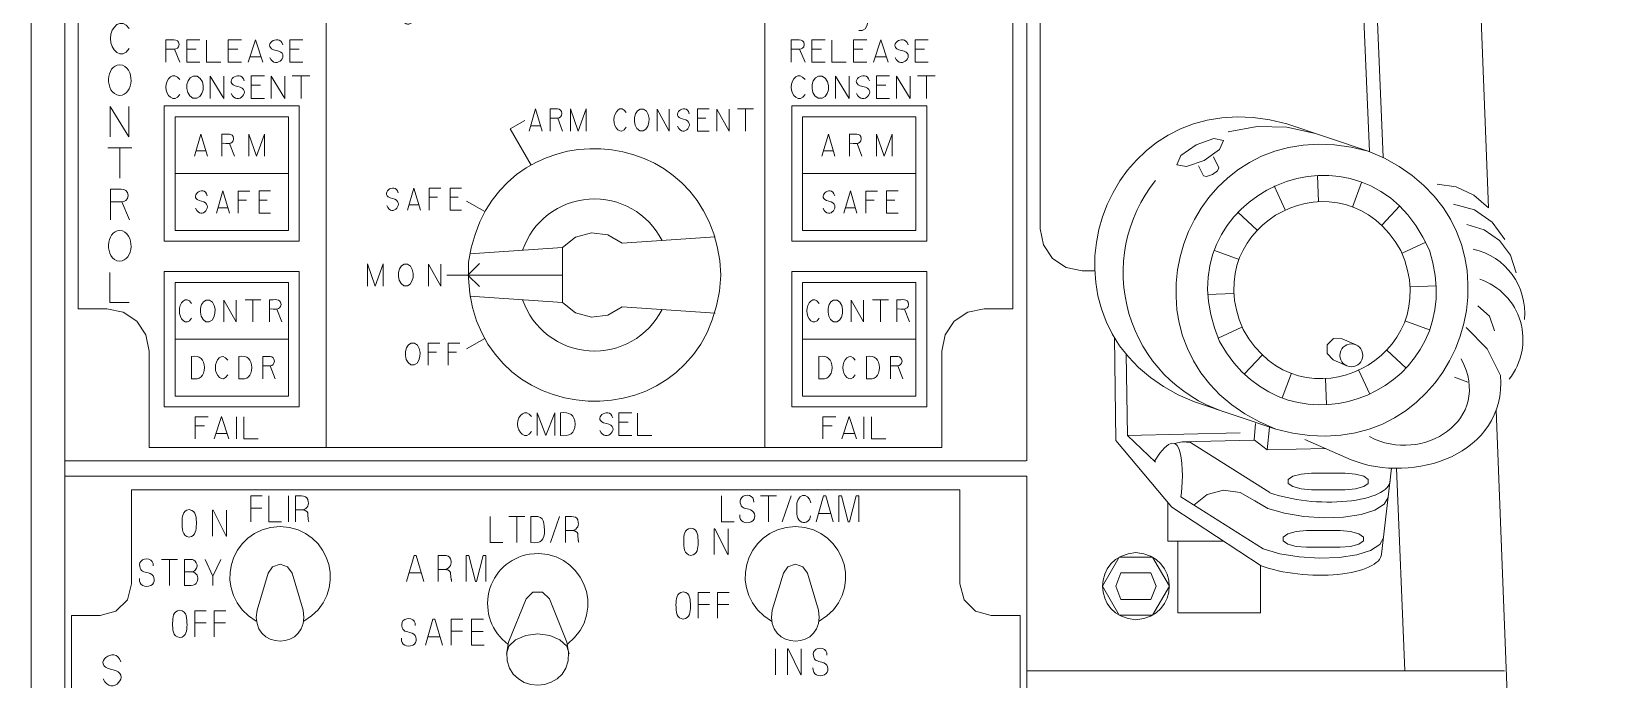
# Model space of a CAD drawing. Header units: millimetres. Extents: x 0.4 to 14.3, y 0.4 to 10.4.
# Drawn here: x 8.117 to 10.529, y 5.116 to 6.117 of the extents above; entities that cross this region are included whole.
import ezdxf

# ---------------------------------------------------------------- set-up
doc = ezdxf.new("R2010")
doc.units = ezdxf.units.MM
doc.layers.add('PDF_Geometry', color=7, linetype='Continuous')

msp = doc.modelspace()

# ---------------------------------------------------------------- linework, layer by layer
at = {"layer": 'PDF_Geometry', "lineweight": 15}
for points in [[(10.3665, 5.8443), (10.2475, 8.917), (8.1167, 9.8705), (8.1167, 1.7942), (10.5292, 1.6424), (10.3786, 5.532)], [(9.653, 6.967), (8.1684, 6.967), (9.6538, 6.967), (9.6538, 5.4535)], [(8.1684, 6.967), (8.1684, 5.4535), (9.653, 5.4535)], [(9.9061, 6.7598), (9.9061, 6.4959), (9.9104, 6.474), (9.9228, 6.4554), (9.9413, 6.4431), (9.9631, 6.4387), (10.1824, 6.4387), (10.2042, 5.9226)], [(8.5721, 5.4744), (8.5721, 6.3355), (8.619, 6.3355), (8.619, 6.3564)], [(9.2493, 5.4744), (9.2493, 6.3355), (9.2024, 6.3355), (9.2024, 6.3564)], [(8.2335, 6.145), (8.1892, 6.145), (8.1892, 5.6884), (8.2335, 5.6884), (8.2584, 5.6834), (8.2795, 5.6693), (8.2937, 5.6481), (8.2986, 5.6232), (8.2986, 5.4744), (9.5228, 5.4744), (9.5228, 5.6232), (9.5278, 5.6481), (9.5419, 5.6693), (9.563, 5.6834), (9.5879, 5.6884), (9.6322, 5.6884), (9.6322, 6.145), (9.5879, 6.145)], [(8.3246, 6.0689), (8.3246, 6.1037)], [(8.3463, 6.0689), (8.3377, 6.0892)], [(8.377, 6.0689), (8.3567, 6.0689), (8.3567, 6.1037), (8.377, 6.1037)], [(8.3567, 6.0892), (8.3712, 6.0892)], [(8.3874, 6.1033), (8.3874, 6.0689), (8.4095, 6.0689)], [(8.4413, 6.0689), (8.421, 6.0689), (8.421, 6.1037), (8.4413, 6.1037)], [(8.421, 6.0892), (8.4355, 6.0892)], [(8.4517, 6.0689), (8.4629, 6.1037), (8.4745, 6.0689)], [(8.5362, 6.0689), (8.5159, 6.0689), (8.5159, 6.1037), (8.5362, 6.1037)], [(8.5159, 6.0892), (8.5304, 6.0892)], [(9.2901, 6.0689), (9.2901, 6.1037)], [(9.3118, 6.0689), (9.3031, 6.0892)], [(9.3425, 6.0689), (9.3222, 6.0689), (9.3222, 6.1037), (9.3425, 6.1037)], [(9.3222, 6.0892), (9.3367, 6.0892)], [(9.3529, 6.1033), (9.3529, 6.0689), (9.375, 6.0689)], [(9.4067, 6.0689), (9.3865, 6.0689), (9.3865, 6.1037), (9.4067, 6.1037)], [(9.3865, 6.0892), (9.4009, 6.0892)], [(9.4171, 6.0689), (9.4284, 6.1037), (9.4399, 6.0689)], [(9.5017, 6.0689), (9.4814, 6.0689), (9.4814, 6.1037), (9.5017, 6.1037)], [(9.4814, 6.0892), (9.4959, 6.0892)], [(8.4542, 6.0772), (8.4716, 6.0772)], [(9.4197, 6.0772), (9.437, 6.0772)], [(8.3929, 6.0132), (8.3929, 6.0476), (8.4142, 6.0132), (8.4142, 6.0476)], [(8.4766, 6.0132), (8.4564, 6.0132), (8.4564, 6.048), (8.4766, 6.048)], [(8.4564, 6.0335), (8.4709, 6.0335)], [(8.4871, 6.0132), (8.4871, 6.0476), (8.5084, 6.0132), (8.5084, 6.0476)], [(8.5195, 6.048), (8.547, 6.048)], [(8.5333, 6.048), (8.5333, 6.0132)], [(9.3583, 6.0132), (9.3583, 6.0476), (9.3797, 6.0132), (9.3797, 6.0476)], [(9.4421, 6.0132), (9.4218, 6.0132), (9.4218, 6.048), (9.4421, 6.048)], [(9.4218, 6.0335), (9.4363, 6.0335)], [(9.4525, 6.0132), (9.4525, 6.0476), (9.4739, 6.0132), (9.4739, 6.0476)], [(9.485, 6.048), (9.5125, 6.048)], [(9.4988, 6.048), (9.4988, 6.0132)], [(8.2386, 5.954), (8.2386, 6.0006), (8.2675, 5.954), (8.2675, 6.0006)], [(8.8856, 5.9628), (8.8955, 5.9971), (8.9057, 5.9628)], [(8.918, 5.9628), (8.918, 5.9971)], [(8.9495, 5.9628), (8.9495, 5.9971), (8.9614, 5.9628), (8.9736, 5.9971), (8.9736, 5.9628)], [(9.0829, 5.9628), (9.0829, 5.9967), (9.1018, 5.9628), (9.1018, 5.9967)], [(9.1632, 5.9628), (9.1453, 5.9628), (9.1453, 5.9971), (9.1632, 5.9971)], [(9.1755, 5.9628), (9.1755, 5.9967), (9.1944, 5.9628), (9.1944, 5.9967)], [(9.2073, 5.9971), (9.2317, 5.9971)], [(9.2195, 5.9971), (9.2195, 5.9628)], [(8.8788, 5.9791), (8.8563, 5.9661), (8.8886, 5.9101)], [(8.8878, 5.971), (8.9032, 5.971)], [(8.9372, 5.9628), (8.9296, 5.9828)], [(9.1453, 5.9828), (9.1581, 5.9828)], [(10.0997, 5.9589), (10.0552, 5.969), (10.0096, 5.9698), (9.9648, 5.9615)], [(10.0556, 5.9737), (10.1811, 5.9317)], [(8.2349, 5.9371), (8.2722, 5.9371)], [(8.2535, 5.9371), (8.2535, 5.89)], [(8.3686, 5.9239), (8.3785, 5.9581), (8.3888, 5.9239)], [(8.4112, 5.9239), (8.4112, 5.9581)], [(8.4304, 5.9239), (8.4227, 5.9438)], [(8.4529, 5.9239), (8.4529, 5.9581), (8.4647, 5.9239), (8.4769, 5.9581), (8.4769, 5.9239)], [(9.3375, 5.9239), (9.3475, 5.9581), (9.3577, 5.9239)], [(9.3802, 5.9239), (9.3802, 5.9581)], [(9.3994, 5.9239), (9.3917, 5.9438)], [(9.4218, 5.9239), (9.4218, 5.9581), (9.4336, 5.9239), (9.4458, 5.9581), (9.4458, 5.9239)], [(8.3708, 5.9321), (8.3862, 5.9321)], [(9.3398, 5.9321), (9.3552, 5.9321)], [(9.9419, 5.9232), (9.9505, 5.9058), (9.9484, 5.9012), (9.9406, 5.8957), (9.9315, 5.8925), (9.9266, 5.8935), (9.919, 5.9089)], [(8.3387, 5.8971), (8.5138, 5.8971)], [(9.4827, 5.8971), (9.3077, 5.8971)], [(10.1044, 5.8536), (10.1028, 5.8942)], [(8.239, 5.826), (8.239, 5.8731)], [(8.4025, 5.8362), (8.4124, 5.8704), (8.4227, 5.8362)], [(8.4364, 5.8362), (8.4364, 5.87), (8.4543, 5.87)], [(8.4863, 5.8362), (8.4684, 5.8362), (8.4684, 5.8704), (8.4863, 5.8704)], [(8.6974, 5.8405), (8.7074, 5.8747), (8.7176, 5.8405)], [(8.7313, 5.8405), (8.7313, 5.8744), (8.7493, 5.8744)], [(8.7812, 5.8405), (8.7633, 5.8405), (8.7633, 5.8747), (8.7812, 5.8747)], [(9.3714, 5.8362), (9.3814, 5.8704), (9.3916, 5.8362)], [(9.4053, 5.8362), (9.4053, 5.87), (9.4233, 5.87)], [(9.4553, 5.8362), (9.4373, 5.8362), (9.4373, 5.8704), (9.4553, 5.8704)], [(10.0527, 5.8412), (10.0357, 5.8781)], [(10.1569, 5.8453), (10.1709, 5.8833)], [(10.3666, 5.8443), (10.3441, 5.864), (10.3169, 5.8765), (10.2873, 5.8806)], [(8.2684, 5.826), (8.2566, 5.8535)], [(8.4047, 5.8444), (8.4201, 5.8444)], [(8.4364, 5.8561), (8.4492, 5.8561)], [(8.4684, 5.8561), (8.4812, 5.8561)], [(8.6997, 5.8487), (8.7151, 5.8487)], [(8.7313, 5.8605), (8.7442, 5.8605)], [(8.7633, 5.8605), (8.7761, 5.8605)], [(8.7889, 5.8547), (8.8171, 5.8384)], [(9.3737, 5.8444), (9.3891, 5.8444)], [(9.4053, 5.8561), (9.4182, 5.8561)], [(9.4373, 5.8561), (9.4501, 5.8561)], [(10.2022, 5.8174), (10.2297, 5.8472)], [(10.3919, 5.7954), (10.3724, 5.8224), (10.345, 5.8412), (10.3128, 5.8497)], [(10.0097, 5.8099), (9.9799, 5.8375)], [(10.4096, 5.744), (10.4005, 5.771), (10.3835, 5.7938), (10.3603, 5.8102), (10.3332, 5.8188)], [(9.1725, 5.7997), (9.0291, 5.7897), (9.007, 5.8024), (8.9817, 5.8057), (8.9572, 5.7989), (8.937, 5.7833), (8.937, 5.6979), (8.7937, 5.7078)], [(10.2334, 5.7743), (10.2702, 5.7913)], [(8.7937, 5.7733), (8.937, 5.7833)], [(9.9818, 5.7645), (9.9439, 5.7786)], [(8.2379, 5.7446), (8.2379, 5.6981), (8.2678, 5.6981)], [(8.636, 5.7236), (8.636, 5.7578), (8.6479, 5.7236), (8.66, 5.7578), (8.66, 5.7236)], [(8.7301, 5.7236), (8.7301, 5.7574), (8.749, 5.7236), (8.749, 5.7574)], [(8.8087, 5.7584), (8.7909, 5.7406), (8.8087, 5.7227)], [(8.7583, 5.7406), (8.7909, 5.7406), (8.937, 5.7406)], [(10.2458, 5.7225), (10.2863, 5.7241)], [(8.414, 5.6682), (8.414, 5.702), (8.4329, 5.6682), (8.4329, 5.702)], [(8.4468, 5.7024), (8.4712, 5.7024)], [(8.459, 5.7024), (8.459, 5.6682)], [(8.4845, 5.6682), (8.4845, 5.7024)], [(9.1725, 5.6815), (9.0291, 5.6915), (9.007, 5.6787), (8.9817, 5.6755), (8.9572, 5.6822), (8.937, 5.6979)], [(9.3829, 5.6682), (9.3829, 5.702), (9.4018, 5.6682), (9.4018, 5.702)], [(9.4158, 5.7024), (9.4401, 5.7024)], [(9.4279, 5.7024), (9.4279, 5.6682)], [(9.4534, 5.6682), (9.4534, 5.7024)], [(9.9735, 5.7119), (9.9331, 5.7104)], [(8.5037, 5.6682), (8.496, 5.6881)], [(9.4726, 5.6682), (9.4649, 5.6881)], [(10.2375, 5.6699), (10.2754, 5.6559)], [(10.3759, 5.6544), (10.3685, 5.6772), (10.3505, 5.693)], [(9.9859, 5.6602), (9.9491, 5.6432)], [(10.3855, 5.5854), (10.3646, 5.6266), (10.3324, 5.6597)], [(8.3387, 5.6414), (8.5138, 5.6414)], [(8.7297, 5.6015), (8.7297, 5.6354), (8.7477, 5.6354)], [(8.7297, 5.6215), (8.7425, 5.6215)], [(8.7606, 5.6015), (8.7606, 5.6354), (8.7785, 5.6354)], [(8.7606, 5.6215), (8.7734, 5.6215)], [(8.7889, 5.6264), (8.8171, 5.6427)], [(9.4827, 5.6414), (9.3077, 5.6414)], [(9.7894, 5.6444), (9.7912, 5.4853), (9.8778, 5.3823), (10.0157, 5.2918)], [(10.1622, 5.6327), (10.141, 5.6421), (10.1275, 5.6424), (10.1177, 5.633), (10.1174, 5.6195), (10.1267, 5.6097), (10.148, 5.6003)], [(10.2097, 5.6245), (10.2394, 5.597)], [(8.364, 5.5805), (8.364, 5.6147)], [(8.4372, 5.5805), (8.4372, 5.6147)], [(8.4743, 5.5805), (8.4743, 5.6147)], [(8.4935, 5.5805), (8.4858, 5.6004)], [(9.333, 5.5805), (9.333, 5.6147)], [(9.4062, 5.5805), (9.4062, 5.6147)], [(9.4432, 5.5805), (9.4432, 5.6147)], [(9.4624, 5.5805), (9.4547, 5.6004)], [(9.8072, 5.6186), (9.8092, 5.4929), (9.8525, 5.4517)], [(10.0171, 5.6171), (9.9896, 5.5873)], [(8.1684, 4.6169), (8.1684, 5.5945)], [(10.0624, 5.5892), (10.0484, 5.5512)], [(10.1149, 5.5809), (10.1165, 5.5403)], [(10.1666, 5.5933), (10.1836, 5.5564)], [(10.3346, 5.5751), (10.3141, 5.5829)], [(8.898, 5.493), (8.898, 5.5278), (8.9114, 5.493), (8.9252, 5.5278), (8.9252, 5.493)], [(8.9338, 5.493), (8.9338, 5.5278)], [(9.0441, 5.493), (9.0238, 5.493), (9.0238, 5.5278), (9.0441, 5.5278)], [(9.0527, 5.5274), (9.0527, 5.493), (9.0748, 5.493)], [(10.0382, 5.5028), (9.9126, 5.5447)], [(8.3698, 5.4875), (8.3698, 5.5219), (8.39, 5.5219)], [(8.3698, 5.5078), (8.3842, 5.5078)], [(8.3992, 5.4875), (8.4104, 5.5223), (8.422, 5.4875)], [(8.4334, 5.5219), (8.4334, 5.4875)], [(8.4452, 5.5219), (8.4452, 5.4875), (8.4672, 5.4875)], [(9.0238, 5.5133), (9.0383, 5.5133)], [(9.3387, 5.4875), (9.3387, 5.5219), (9.359, 5.5219)], [(9.3387, 5.5078), (9.3532, 5.5078)], [(9.3682, 5.4875), (9.3794, 5.5223), (9.391, 5.4875)], [(9.4023, 5.5219), (9.4023, 5.4875)], [(9.4141, 5.5219), (9.4141, 5.4875), (9.4362, 5.4875)], [(10.0072, 5.5116), (10.0047, 5.486), (10.0251, 5.4706), (10.0287, 5.5059)], [(8.4018, 5.4958), (8.4191, 5.4958)], [(9.3707, 5.4958), (9.3881, 5.4958)], [(9.8092, 5.4929), (9.9834, 5.4972)], [(10.029, 5.4046), (9.9065, 5.4822), (9.894, 5.483), (9.8818, 5.4804)], [(9.894, 5.483), (10.0046, 5.4857)], [(10.0832, 5.4865), (10.1547, 5.4553)], [(10.0251, 5.4706), (10.1147, 5.4728)], [(9.6538, 5.4299), (8.1683, 5.4299)], [(8.1684, 4.5916), (8.1684, 3.3617), (9.6538, 3.3617), (9.6538, 4.6158), (9.6538, 5.4299)], [(10.2014, 5.3099), (10.2172, 5.4423)], [(10.2377, 5.1294), (10.2245, 5.4422)], [(10.2117, 5.397), (10.2057, 5.3866), (10.1914, 5.3777), (10.17, 5.3709), (10.1431, 5.3668), (10.1129, 5.3657), (10.0817, 5.3677), (10.052, 5.3727), (10.0261, 5.3802), (10.006, 5.3919), (9.9834, 5.4051), (9.9574, 5.4085), (9.9322, 5.4016), (9.9116, 5.3854)], [(8.4734, 5.3995), (8.4557, 5.3995), (8.4557, 5.3595)], [(8.4557, 5.3809), (8.4729, 5.3809)], [(8.5033, 5.3595), (8.4837, 5.3595), (8.4837, 5.3995)], [(8.5137, 5.3995), (8.5137, 5.3595)], [(8.5245, 5.3995), (8.5245, 5.3595)], [(9.2021, 5.3595), (9.1826, 5.3595), (9.1826, 5.3995)], [(9.2673, 5.3995), (9.2427, 5.3995)], [(9.2552, 5.3595), (9.2552, 5.3995)], [(9.2899, 5.3995), (9.276, 5.3595)], [(9.3551, 5.3595), (9.3435, 5.3995), (9.3402, 5.3995), (9.3286, 5.3595)], [(9.3945, 5.3595), (9.3945, 5.3995), (9.3903, 5.3995), (9.3801, 5.3595), (9.3782, 5.3595), (9.368, 5.3995), (9.3638, 5.3995), (9.3638, 5.3595)], [(9.8715, 5.3898), (9.8715, 5.3295), (9.9583, 5.3295)], [(10.2044, 5.3351), (10.1987, 5.3246), (10.1846, 5.3155), (10.1632, 5.3086), (10.1363, 5.3044), (10.106, 5.3033), (10.0746, 5.3053), (10.0448, 5.3103), (10.0188, 5.3178), (9.8916, 5.398)], [(8.4181, 5.3775), (8.4181, 5.3375), (8.4176, 5.3375), (8.3977, 5.3775), (8.3967, 5.3775), (8.3967, 5.3375)], [(8.5454, 5.3595), (8.545, 5.3604), (8.545, 5.3618), (8.5445, 5.3627), (8.5436, 5.3716), (8.5436, 5.3734), (8.5426, 5.3748), (8.5417, 5.3758), (8.5403, 5.3767), (8.5389, 5.3776), (8.5375, 5.3776), (8.5361, 5.3781), (8.5245, 5.3781)], [(8.845, 5.3276), (8.8255, 5.3276), (8.8255, 5.3677)], [(8.8787, 5.3677), (8.8541, 5.3677)], [(8.8667, 5.3276), (8.8667, 5.3677)], [(8.8879, 5.3677), (8.8879, 5.3276)], [(8.9323, 5.3677), (8.9184, 5.3276)], [(8.9414, 5.3677), (8.9414, 5.3276)], [(9.3323, 5.3725), (9.3514, 5.3725)], [(8.9623, 5.3276), (8.9619, 5.3286), (8.9619, 5.33), (8.9614, 5.3309), (8.9605, 5.3397), (8.9605, 5.3416), (8.9596, 5.343), (8.9586, 5.3439), (8.9572, 5.3449), (8.9558, 5.3458), (8.9544, 5.3458), (8.9531, 5.3462), (8.9414, 5.3462)], [(9.1928, 5.349), (9.1928, 5.309), (9.1923, 5.309), (9.1723, 5.349), (9.1714, 5.349), (9.1714, 5.309)], [(8.7227, 5.2676), (8.7111, 5.3076), (8.7079, 5.3076), (8.6962, 5.2676)], [(8.7449, 5.3076), (8.7449, 5.2676)], [(8.8187, 5.2676), (8.8187, 5.3076), (8.8145, 5.3076), (8.8043, 5.2676), (8.8024, 5.2676), (8.7922, 5.3076), (8.788, 5.3076), (8.788, 5.2676)], [(10.0149, 5.2923), (10.0149, 5.2192), (9.8869, 5.2192), (9.8869, 5.3295)], [(8.3423, 5.3014), (8.3177, 5.3014)], [(8.3302, 5.2613), (8.3302, 5.3014)], [(8.3532, 5.3014), (8.3532, 5.2613)], [(8.3532, 5.2823), (8.3639, 5.2823), (8.3653, 5.2823), (8.3667, 5.2828), (8.3686, 5.2837), (8.3699, 5.2851), (8.3709, 5.2865)], [(8.4092, 5.3014), (8.3971, 5.2758), (8.385, 5.3014)], [(8.5365, 5.2233), (8.5194, 5.2802), (8.5125, 5.2902), (8.5009, 5.2941), (8.4893, 5.2902), (8.4823, 5.2802), (8.4653, 5.2233)], [(8.7658, 5.2676), (8.7654, 5.2685), (8.7654, 5.2699), (8.7649, 5.2708), (8.764, 5.2797), (8.764, 5.2815), (8.763, 5.2829), (8.7621, 5.2839), (8.7607, 5.2848), (8.7593, 5.2857), (8.7579, 5.2857), (8.7565, 5.2862), (8.7449, 5.2862)], [(9.3322, 5.2233), (9.3151, 5.2802), (9.3081, 5.2902), (9.2966, 5.2941), (9.285, 5.2902), (9.278, 5.2802), (9.2609, 5.2233)], [(8.3971, 5.2758), (8.3971, 5.2613)], [(8.7, 5.2806), (8.719, 5.2806)], [(8.8538, 5.1738), (8.8808, 5.2405), (8.8913, 5.2512), (8.9062, 5.2512), (8.9167, 5.2405), (8.9436, 5.1738)], [(9.1644, 5.2507), (9.1467, 5.2507), (9.1467, 5.2107)], [(9.1942, 5.2507), (9.1765, 5.2507), (9.1765, 5.2107)], [(8.387, 5.2222), (8.3694, 5.2222), (8.3694, 5.1822)], [(8.4169, 5.2222), (8.3992, 5.2222), (8.3992, 5.1822)], [(9.1467, 5.2321), (9.1639, 5.2321)], [(9.1765, 5.2321), (9.1937, 5.2321)], [(8.3694, 5.2036), (8.3866, 5.2036)], [(8.3992, 5.2036), (8.4164, 5.2036)], [(8.7516, 5.1692), (8.74, 5.2093), (8.7368, 5.2093), (8.7252, 5.1692)], [(8.783, 5.2093), (8.7653, 5.2093), (8.7653, 5.1692)], [(8.7653, 5.1906), (8.7825, 5.1906)], [(8.8148, 5.2093), (8.7967, 5.2093), (8.7967, 5.1692), (8.8162, 5.1692)], [(8.7967, 5.1902), (8.8143, 5.1902)], [(8.7289, 5.1823), (8.7479, 5.1823)], [(8.8503, 5.1556), (8.854, 5.1675), (8.8645, 5.1776), (8.8802, 5.1843), (8.8987, 5.1867), (8.9173, 5.1843), (8.933, 5.1776), (8.9435, 5.1675), (8.9472, 5.1556)], [(9.2656, 5.1635), (9.2656, 5.1235)], [(9.3056, 5.1635), (9.3056, 5.1235), (9.3051, 5.1235), (9.2852, 5.1635), (9.2842, 5.1635), (9.2842, 5.1235)], [(9.6538, 5.1294), (10.3917, 5.1294)]]:
    msp.add_lwpolyline(points, dxfattribs=at)
msp.add_lwpolyline([(10.1832, 5.931), (10.1709, 6.2204), (10.1653, 6.2443), (10.1511, 6.2643), (10.1305, 6.2777), (10.1064, 6.2823), (9.9582, 6.2823), (9.9334, 6.2873), (9.9125, 6.3013), (9.8985, 6.3223), (9.8936, 6.347), (9.8936, 6.5579, 0.621926), (9.7897, 6.6092), (9.6998, 6.5402), (9.6812, 6.5174), (9.6745, 6.4888), (9.6745, 5.8119), (9.6794, 5.7872), (9.6934, 5.7662), (9.7144, 5.7522), (9.7391, 5.7472), (9.7587, 5.7472)], format="xyb", dxfattribs=at)
for points in [[(8.3221, 5.7928), (8.3221, 6.0015), (8.5304, 6.0015), (8.5304, 5.7928)], [(8.5138, 5.8095), (8.5138, 5.9848), (8.3387, 5.9848), (8.3387, 5.8095)], [(9.4994, 5.7928), (9.4994, 6.0015), (9.291, 6.0015), (9.291, 5.7928)], [(9.3077, 5.8095), (9.3077, 5.9848), (9.4827, 5.9848), (9.4827, 5.8095)], [(9.9277, 5.9175), (9.9003, 5.9079), (9.8853, 5.9109), (9.8916, 5.9249), (9.9154, 5.9416), (9.9428, 5.9512), (9.9578, 5.9482), (9.9515, 5.9342)], [(8.5304, 5.537), (8.3221, 5.537), (8.3221, 5.7458), (8.5304, 5.7458)], [(9.4994, 5.7458), (9.291, 5.7458), (9.291, 5.537), (9.4994, 5.537)], [(8.5138, 5.7291), (8.3387, 5.7291), (8.3387, 5.5537), (8.5138, 5.5537)], [(9.4827, 5.5537), (9.3077, 5.5537), (9.3077, 5.7291), (9.4827, 5.7291)], [(10.1452, 5.409), (10.0933, 5.409), (10.0774, 5.4103), (10.0646, 5.4139), (10.0575, 5.419), (10.0575, 5.4247), (10.0646, 5.4299), (10.0774, 5.4334), (10.0933, 5.4347), (10.1452, 5.4347), (10.1612, 5.4334), (10.174, 5.4299), (10.1811, 5.4247), (10.1811, 5.419), (10.174, 5.4139), (10.1612, 5.4103)], [(9.5504, 5.2637), (9.5569, 5.2394), (9.5746, 5.2216), (9.5988, 5.2151), (9.6434, 5.2151), (9.6434, 4.8425), (9.5988, 4.8425), (9.5746, 4.836), (9.5569, 4.8182), (9.5504, 4.7939), (9.5504, 4.6484), (8.2716, 4.6484), (8.2716, 4.7939), (8.2651, 4.8182), (8.2474, 4.836), (8.2232, 4.8425), (8.1786, 4.8425), (8.1786, 5.2151), (8.2232, 5.2151), (8.2474, 5.2216), (8.2651, 5.2394), (8.2716, 5.2637), (8.2716, 5.4092), (9.5504, 5.4092)], [(10.1376, 5.3204), (10.0857, 5.3204), (10.0698, 5.3216), (10.057, 5.3252), (10.0499, 5.3304), (10.0499, 5.3361), (10.057, 5.3412), (10.0698, 5.3448), (10.0857, 5.3461), (10.1376, 5.3461), (10.1536, 5.3448), (10.1664, 5.3412), (10.1735, 5.3361), (10.1735, 5.3304), (10.1664, 5.3252), (10.1536, 5.3216)], [(9.7707, 5.2602), (9.7966, 5.305), (9.8482, 5.305), (9.8741, 5.2602), (9.8482, 5.2154), (9.7966, 5.2154)], [(9.8455, 5.2809), (9.8534, 5.2602), (9.8455, 5.2395), (9.7993, 5.2395), (9.7914, 5.2602), (9.7993, 5.2809)]]:
    msp.add_lwpolyline(points, close=True, dxfattribs=at)
msp.add_circle((10.1551, 5.6165), 0.0177, dxfattribs=at)
for centre, radius, start, end in [((10.0289, 5.7445), 0.2263, 141.12, 251.4175), ((8.9862, 5.7408), 0.1172, 27.0007, 160.9608), ((10.3222, 5.6821), 0.1004, 354.3076, 77.9124), ((10.3218, 5.641), 0.0982, 321.4818, 71.3151), ((8.9862, 5.7404), 0.1172, 199.0393, 333.0066), ((8.899, 5.2332), 0.0777, 99.7227, 233.4768)]:
    msp.add_arc(centre, radius, start, end, dxfattribs=at)
for centre, major_axis, ratio, start_param, end_param in [((10.1033, 5.4297), (-0.1114, 0.007), 0.350405, 0.862894, 3.148957), ((10.0903, 5.3166), (-0.1111, 0.0068), 0.349139, 0.854951, 3.142367)]:
    msp.add_ellipse(centre, major_axis=major_axis, ratio=ratio, start_param=start_param, end_param=end_param, dxfattribs=at)
for points in [[(8.239, 6.1055), (8.239, 6.1244), (8.2561, 6.1388), (8.2679, 6.1212)], [(8.6985, 6.1462), (8.7201, 6.1418), (8.6981, 6.1148), (8.6896, 6.1355)], [(9.4002, 6.1515), (9.4143, 6.1455), (9.4104, 6.1137), (9.3945, 6.118)], [(8.2679, 6.0903), (8.2561, 6.0708), (8.2382, 6.0886), (8.239, 6.1055)], [(8.3246, 6.1037), (8.3317, 6.1026), (8.3439, 6.1073), (8.3449, 6.0964)], [(8.5052, 6.0961), (8.4989, 6.116), (8.4694, 6.0922), (8.495, 6.0873)], [(9.2901, 6.1037), (9.2971, 6.1026), (9.3093, 6.1074), (9.3103, 6.0964)], [(9.4706, 6.0961), (9.4644, 6.116), (9.4348, 6.0922), (9.4605, 6.0873)], [(8.3449, 6.0964), (8.3439, 6.0854), (8.3317, 6.0902), (8.3246, 6.0892)], [(8.495, 6.0873), (8.5193, 6.0828), (8.4944, 6.0554), (8.4849, 6.0765)], [(9.3103, 6.0964), (9.3093, 6.0854), (9.2972, 6.0903), (9.2901, 6.0892)], [(9.4605, 6.0873), (9.4847, 6.0828), (9.46, 6.0553), (9.4504, 6.0765)], [(8.2488, 6.0185), (8.2279, 6.0278), (8.2338, 6.0702), (8.2576, 6.0645)], [(8.2576, 6.0645), (8.2794, 6.056), (8.2728, 6.0125), (8.2488, 6.0185)], [(8.3246, 6.0306), (8.3244, 6.0432), (8.3365, 6.0559), (8.346, 6.0422)], [(8.4456, 6.0404), (8.4394, 6.0604), (8.4098, 6.0365), (8.4355, 6.0317)], [(9.2901, 6.0306), (9.2898, 6.0432), (9.302, 6.0559), (9.3114, 6.0422)], [(9.4111, 6.0404), (9.4048, 6.0604), (9.3753, 6.0365), (9.4009, 6.0317)], [(10.0556, 5.9737), (9.7666, 6.0555), (9.6329, 5.653), (9.9126, 5.5447)], [(8.3662, 6.0136), (8.3508, 6.0203), (8.355, 6.0517), (8.3727, 6.0476)], [(8.3727, 6.0476), (8.3888, 6.0413), (8.3839, 6.0091), (8.3662, 6.0136)], [(8.4355, 6.0317), (8.4598, 6.0271), (8.4349, 5.9997), (8.4253, 6.0208)], [(9.3316, 6.0136), (9.3164, 6.0202), (9.3203, 6.0517), (9.3381, 6.0476)], [(9.3381, 6.0476), (9.3542, 6.0413), (9.3494, 6.0091), (9.3316, 6.0136)], [(9.4009, 6.0317), (9.4253, 6.027), (9.4003, 5.9997), (9.3908, 6.0208)], [(8.346, 6.0194), (8.3372, 6.0049), (8.3241, 6.0181), (8.3246, 6.0306)], [(9.1327, 5.9896), (9.1271, 6.0092), (9.101, 5.9857), (9.1237, 5.981)], [(9.3114, 6.0194), (9.3027, 6.0049), (9.2895, 6.0181), (9.2901, 6.0306)], [(10.1811, 5.9317), (9.8921, 6.0135), (9.7584, 5.611), (10.0382, 5.5028)], [(9.1816, 5.7406), (9.1716, 5.9883), (8.827, 6.0058), (8.7919, 5.7604)], [(8.918, 5.9971), (8.9254, 5.9964), (8.9351, 6.0002), (8.936, 5.9899)], [(8.936, 5.9899), (8.9351, 5.9797), (8.9253, 5.9834), (8.918, 5.9828)], [(9.0164, 5.9799), (9.0162, 5.9927), (9.0271, 6.0046), (9.0353, 5.9913)], [(9.0562, 5.9632), (9.0427, 5.9697), (9.0463, 6.0008), (9.062, 5.9967)], [(9.062, 5.9967), (9.0761, 5.9907), (9.0721, 5.9589), (9.0562, 5.9632)], [(10.2754, 5.7788), (10.177, 6.0062), (9.853, 5.8651), (9.9515, 5.6381)], [(8.4112, 5.9581), (8.4186, 5.9573), (8.4282, 5.9613), (8.4291, 5.9509)], [(9.0353, 5.9689), (9.0271, 5.9542), (9.0157, 5.9687), (9.0164, 5.9799)], [(9.1237, 5.981), (9.1452, 5.9766), (9.1232, 5.9496), (9.1147, 5.9703)], [(9.3802, 5.9581), (9.3875, 5.9573), (9.3972, 5.9613), (9.3981, 5.9509)], [(8.4291, 5.9509), (8.4283, 5.9406), (8.4185, 5.9445), (8.4112, 5.9438)], [(9.3981, 5.9509), (9.3972, 5.9407), (9.3874, 5.9445), (9.3802, 5.9438)], [(10.2315, 5.7782), (10.143, 5.9367), (9.9144, 5.822), (9.9878, 5.6563)], [(10.0382, 5.5028), (10.3272, 5.421), (10.4609, 5.8235), (10.1811, 5.9317)], [(8.6834, 5.8672), (8.6778, 5.8869), (8.6517, 5.8633), (8.6744, 5.8587)], [(8.239, 5.8731), (8.2484, 5.8717), (8.2651, 5.878), (8.2664, 5.8633)], [(8.2664, 5.8633), (8.2651, 5.8485), (8.2484, 5.8549), (8.239, 5.8535)], [(8.3885, 5.8629), (8.3829, 5.8826), (8.3568, 5.859), (8.3795, 5.8544)], [(9.3574, 5.8629), (9.3518, 5.8826), (9.3257, 5.859), (9.3484, 5.8544)], [(8.3795, 5.8544), (8.4009, 5.85), (8.3792, 5.8229), (8.3705, 5.8437)], [(8.6744, 5.8587), (8.6959, 5.8543), (8.674, 5.8272), (8.6655, 5.848)], [(9.3484, 5.8544), (9.3699, 5.85), (9.348, 5.8229), (9.3395, 5.8437)], [(8.2488, 5.7625), (8.228, 5.7717), (8.2337, 5.8142), (8.2576, 5.8086)], [(8.2576, 5.8086), (8.2794, 5.8001), (8.2728, 5.7565), (8.2488, 5.7625)], [(9.9515, 5.6381), (10.0593, 5.4422), (10.3445, 5.5664), (10.2754, 5.7788)], [(9.9878, 5.6563), (10.0763, 5.4977), (10.3049, 5.6124), (10.2315, 5.7782)], [(8.692, 5.7239), (8.6786, 5.7304), (8.682, 5.7615), (8.6978, 5.7574)], [(8.6978, 5.7574), (8.7119, 5.7514), (8.7079, 5.7196), (8.692, 5.7239)], [(8.7919, 5.7604), (8.779, 5.4877), (9.1669, 5.4679), (9.1816, 5.7406)], [(8.3454, 5.6852), (8.3449, 5.6965), (8.3554, 5.7107), (8.3643, 5.6967)], [(8.3862, 5.6685), (8.3728, 5.6751), (8.3763, 5.706), (8.392, 5.702)], [(8.392, 5.702), (8.4061, 5.696), (8.4022, 5.6642), (8.3862, 5.6685)], [(8.4845, 5.7024), (8.4918, 5.7017), (8.5015, 5.7055), (8.5024, 5.6952)], [(8.5024, 5.6952), (8.5015, 5.6849), (8.4918, 5.6889), (8.4845, 5.6881)], [(9.3143, 5.6852), (9.3139, 5.6965), (9.3244, 5.7106), (9.3332, 5.6967)], [(9.3552, 5.6685), (9.3417, 5.6751), (9.3452, 5.706), (9.3609, 5.702)], [(9.3609, 5.702), (9.375, 5.696), (9.3711, 5.6642), (9.3552, 5.6685)], [(9.4534, 5.7024), (9.4607, 5.7017), (9.4705, 5.7055), (9.4713, 5.6952)], [(9.4713, 5.6952), (9.4704, 5.6849), (9.4608, 5.6889), (9.4534, 5.6881)], [(8.3643, 5.6742), (8.3562, 5.6595), (8.3447, 5.6741), (8.3454, 5.6852)], [(9.3332, 5.6742), (9.3251, 5.6595), (9.3136, 5.6741), (9.3143, 5.6852)], [(8.4011, 5.5976), (8.4006, 5.6088), (8.4112, 5.623), (8.42, 5.609)], [(8.7027, 5.6019), (8.6893, 5.6083), (8.6927, 5.6394), (8.7085, 5.6354)], [(8.7085, 5.6354), (8.7226, 5.6294), (8.7187, 5.5975), (8.7027, 5.6019)], [(9.37, 5.5976), (9.3696, 5.6088), (9.3801, 5.6229), (9.3889, 5.609)], [(8.364, 5.6147), (8.3776, 5.6168), (8.3835, 5.6106), (8.3842, 5.5976)], [(8.3842, 5.5976), (8.3835, 5.5846), (8.3776, 5.5783), (8.364, 5.5805)], [(8.42, 5.5865), (8.4118, 5.5718), (8.4004, 5.5864), (8.4011, 5.5976)], [(8.4372, 5.6147), (8.4508, 5.6168), (8.4567, 5.6106), (8.4574, 5.5976)], [(8.4574, 5.5976), (8.4567, 5.5846), (8.4508, 5.5783), (8.4372, 5.5805)], [(8.4743, 5.6147), (8.4817, 5.6139), (8.4913, 5.6179), (8.4922, 5.6076)], [(8.4922, 5.6076), (8.4913, 5.5973), (8.4816, 5.6011), (8.4743, 5.6004)], [(9.333, 5.6147), (9.3466, 5.6168), (9.3524, 5.6106), (9.3531, 5.5976)], [(9.3531, 5.5976), (9.3524, 5.5846), (9.3465, 5.5783), (9.333, 5.5805)], [(9.3889, 5.5865), (9.3807, 5.5719), (9.3693, 5.5864), (9.37, 5.5976)], [(9.4062, 5.6147), (9.4197, 5.6168), (9.4256, 5.6106), (9.4263, 5.5976)], [(9.4263, 5.5976), (9.4256, 5.5846), (9.4197, 5.5783), (9.4062, 5.5805)], [(9.4432, 5.6147), (9.4506, 5.6139), (9.4603, 5.6179), (9.4612, 5.6076)], [(9.4612, 5.6076), (9.4603, 5.5973), (9.4505, 5.6011), (9.4432, 5.6004)], [(10.1831, 5.4911), (10.2652, 5.4475), (10.3749, 5.5169), (10.3245, 5.611)], [(10.1547, 5.4553), (10.2504, 5.4169), (10.3945, 5.4633), (10.3855, 5.5854)], [(8.8677, 5.5104), (8.8677, 5.5243), (8.8803, 5.535), (8.889, 5.522)], [(8.9338, 5.5278), (8.9479, 5.5297), (8.9557, 5.5248), (8.9566, 5.5104)], [(9.0148, 5.5202), (9.0086, 5.5401), (8.979, 5.5163), (9.0047, 5.5115)], [(9.8916, 5.398), (9.8968, 5.43), (9.8978, 5.529), (9.8511, 5.4531)], [(8.889, 5.4991), (8.8803, 5.4847), (8.8671, 5.4979), (8.8677, 5.5104)], [(8.9566, 5.5104), (8.9558, 5.496), (8.9479, 5.491), (8.9338, 5.493)], [(9.0047, 5.5115), (9.0289, 5.5069), (9.0042, 5.4794), (8.9945, 5.5006)], [(9.3204, 5.3888), (9.3173, 5.4065), (9.2966, 5.4039), (9.2986, 5.3804)], [(8.5445, 5.3906), (8.5438, 5.4021), (8.5323, 5.3991), (8.5245, 5.3995)], [(8.5338, 5.3781), (8.5404, 5.3777), (8.546, 5.3844), (8.5445, 5.3906)], [(9.2131, 5.3967), (9.2106, 5.3933), (9.2108, 5.3902), (9.2121, 5.3864)], [(9.2121, 5.3864), (9.2142, 5.3795), (9.2196, 5.3809), (9.2275, 5.3781)], [(9.2322, 5.3897), (9.2335, 5.4008), (9.2195, 5.404), (9.2131, 5.3967)], [(9.2986, 5.3804), (9.2988, 5.3732), (9.298, 5.362), (9.3065, 5.359)], [(8.3495, 5.3584), (8.3498, 5.3491), (8.349, 5.3378), (8.3606, 5.3361)], [(8.3606, 5.3784), (8.3496, 5.3766), (8.35, 5.3675), (8.3495, 5.3584)], [(8.3717, 5.3561), (8.3714, 5.3655), (8.3723, 5.3766), (8.3606, 5.3784)], [(8.3606, 5.3361), (8.3714, 5.3377), (8.3713, 5.3473), (8.3717, 5.3561)], [(8.9092, 5.3467), (8.9087, 5.3636), (8.9067, 5.3697), (8.8879, 5.3677)], [(8.9614, 5.3588), (8.9607, 5.3703), (8.9493, 5.3673), (8.9414, 5.3677)], [(8.9507, 5.3462), (8.9574, 5.3459), (8.9629, 5.3526), (8.9614, 5.3588)], [(9.2284, 5.3595), (9.2194, 5.3559), (9.2101, 5.3591), (9.2107, 5.3702)], [(9.2275, 5.3781), (9.2351, 5.3747), (9.2365, 5.3632), (9.2284, 5.3595)], [(9.3065, 5.359), (9.3101, 5.3575), (9.3124, 5.3583), (9.3158, 5.3604)], [(9.3158, 5.3604), (9.3181, 5.3626), (9.3198, 5.3655), (9.32, 5.3688)], [(8.4642, 5.2063), (8.3939, 5.2463), (8.4199, 5.3504), (8.5009, 5.3523)], [(8.5009, 5.3523), (8.5819, 5.3504), (8.6079, 5.2463), (8.5376, 5.2063)], [(8.8879, 5.3276), (8.9045, 5.3254), (8.9091, 5.3314), (8.9092, 5.3467)], [(9.1353, 5.3499), (9.1243, 5.3482), (9.1246, 5.339), (9.1241, 5.3299)], [(9.1464, 5.3276), (9.146, 5.337), (9.147, 5.3482), (9.1353, 5.3499)], [(9.2599, 5.2063), (9.1895, 5.2463), (9.2156, 5.3503), (9.2966, 5.3523)], [(9.2966, 5.3523), (9.3775, 5.3504), (9.4036, 5.2463), (9.3332, 5.2063)], [(8.7649, 5.2988), (8.7642, 5.3102), (8.7527, 5.3073), (8.7449, 5.3076)], [(8.8858, 5.3098), (8.9671, 5.3214), (9.0094, 5.2211), (8.9447, 5.1708)], [(9.1241, 5.3299), (9.1244, 5.3206), (9.1237, 5.3093), (9.1353, 5.3076)], [(9.1353, 5.3076), (9.146, 5.3092), (9.146, 5.3188), (9.1464, 5.3276)], [(9.8224, 5.312), (9.7537, 5.3085), (9.7537, 5.2119), (9.8224, 5.2084)], [(9.8224, 5.2084), (9.8911, 5.2119), (9.8911, 5.3085), (9.8224, 5.312)], [(8.2859, 5.2986), (8.2834, 5.2952), (8.2837, 5.2921), (8.285, 5.2883)], [(8.285, 5.2883), (8.287, 5.2813), (8.2922, 5.2829), (8.3003, 5.28)], [(8.3049, 5.2916), (8.3062, 5.3026), (8.2923, 5.3059), (8.2859, 5.2986)], [(8.3727, 5.293), (8.3703, 5.3041), (8.3626, 5.301), (8.3532, 5.3014)], [(8.3709, 5.2865), (8.3723, 5.2883), (8.373, 5.2906), (8.3727, 5.293)], [(8.7542, 5.2862), (8.7608, 5.2859), (8.7664, 5.2925), (8.7649, 5.2988)], [(8.3012, 5.2613), (8.2922, 5.2577), (8.2829, 5.261), (8.2836, 5.272)], [(8.3003, 5.28), (8.3079, 5.2766), (8.3092, 5.2651), (8.3012, 5.2613)], [(8.3532, 5.2613), (8.3631, 5.261), (8.3721, 5.2595), (8.3741, 5.2711)], [(8.3741, 5.2711), (8.3748, 5.2763), (8.3696, 5.2832), (8.3639, 5.2823)], [(9.1234, 5.2516), (9.1124, 5.2498), (9.1128, 5.2406), (9.1122, 5.2316)], [(9.1345, 5.2293), (9.1342, 5.2387), (9.1351, 5.2499), (9.1234, 5.2516)], [(8.3461, 5.2231), (8.3351, 5.2214), (8.3354, 5.2122), (8.3349, 5.2031)], [(8.3572, 5.2008), (8.3568, 5.2102), (8.3578, 5.2214), (8.3461, 5.2231)], [(8.5365, 5.2233), (8.5489, 5.1597), (8.4528, 5.1597), (8.4653, 5.2233)], [(8.7096, 5.1995), (8.7109, 5.2106), (8.697, 5.2138), (8.6906, 5.2065)], [(9.1122, 5.2316), (9.1122, 5.2273), (9.1124, 5.22), (9.1141, 5.2162)], [(9.1141, 5.2162), (9.116, 5.2116), (9.1187, 5.2103), (9.1234, 5.2092)], [(9.1234, 5.2092), (9.1342, 5.2109), (9.1341, 5.2204), (9.1345, 5.2293)], [(9.3322, 5.2233), (9.3446, 5.1597), (9.2485, 5.1597), (9.2609, 5.2233)], [(8.3349, 5.2031), (8.3352, 5.1938), (8.3344, 5.1825), (8.3461, 5.1808)], [(8.3461, 5.1808), (8.3569, 5.1825), (8.3567, 5.192), (8.3572, 5.2008)], [(8.6906, 5.2065), (8.6881, 5.203), (8.6883, 5.2001), (8.6896, 5.1962)], [(8.6896, 5.1962), (8.6912, 5.1893), (8.6995, 5.1898), (8.705, 5.1878)], [(8.705, 5.1878), (8.7125, 5.1845), (8.7139, 5.173), (8.7059, 5.1692)], [(8.255, 5.1436), (8.2466, 5.1706), (8.2065, 5.1383), (8.2413, 5.1318)], [(8.7059, 5.1692), (8.6968, 5.1657), (8.6876, 5.1689), (8.6882, 5.1799)], [(8.8538, 5.1738), (8.8296, 5.0856), (8.9678, 5.0857), (8.9436, 5.1738)], [(9.3451, 5.1537), (9.3464, 5.1648), (9.3325, 5.168), (9.3261, 5.1607)], [(9.3261, 5.1607), (9.3236, 5.1573), (9.3238, 5.1543), (9.3251, 5.1505)], [(9.3251, 5.1505), (9.3271, 5.1435), (9.3325, 5.145), (9.3405, 5.1421)], [(9.3405, 5.1421), (9.3481, 5.1387), (9.3494, 5.1273), (9.3414, 5.1235)], [(8.2413, 5.1318), (8.2742, 5.1256), (8.2405, 5.0886), (8.2275, 5.1171)], [(9.3414, 5.1235), (9.3323, 5.1199), (9.3231, 5.1232), (9.3237, 5.1342)]]:
    msp.add_open_spline(points, degree=3, dxfattribs=at)

doc.saveas('drawing.dxf')
